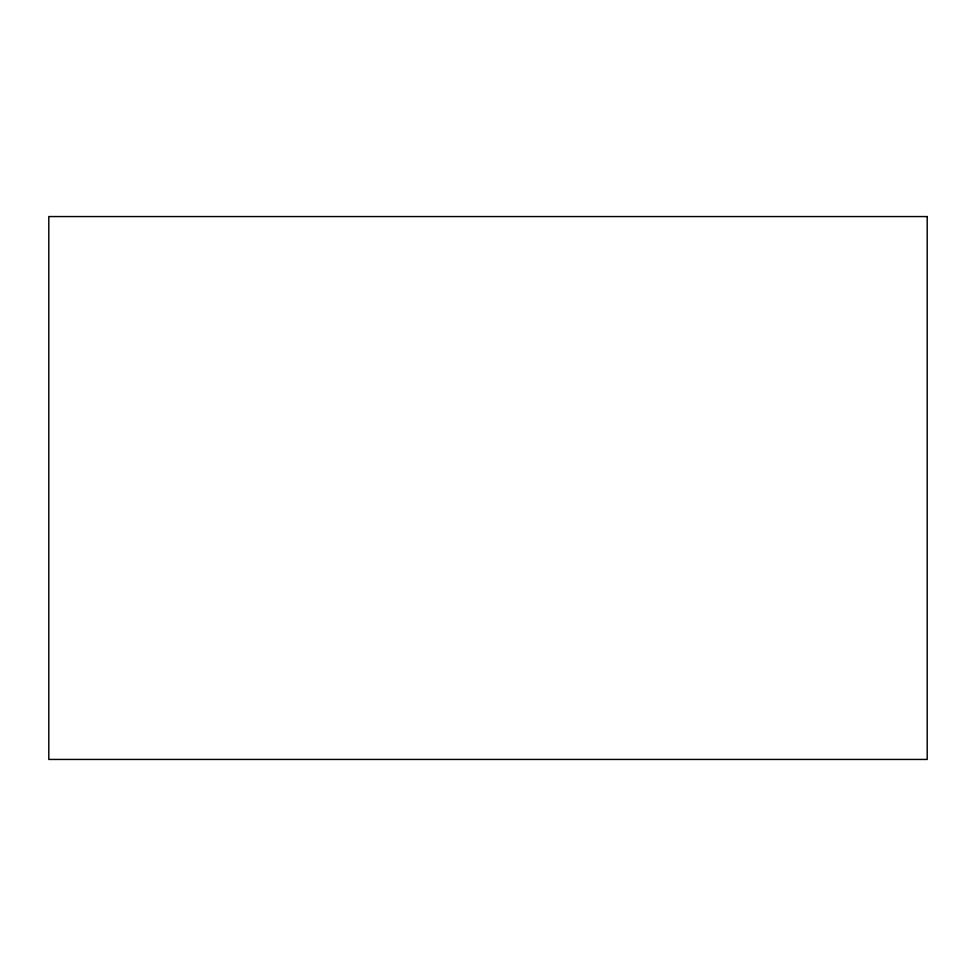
<?xml version="1.0" encoding="UTF-8"?>
<svg xmlns="http://www.w3.org/2000/svg" width="976" height="976" viewBox="0 0 976 976"><rect width="100%" height="100%" fill="white"/><g stroke="black" fill="none" stroke-linecap="round" stroke-linejoin="round"><path stroke-width="1.46" d="M927.2 216.562L48.8 216.562L48.8 759.438L927.2 759.438L927.2 216.562"/></g></svg>
